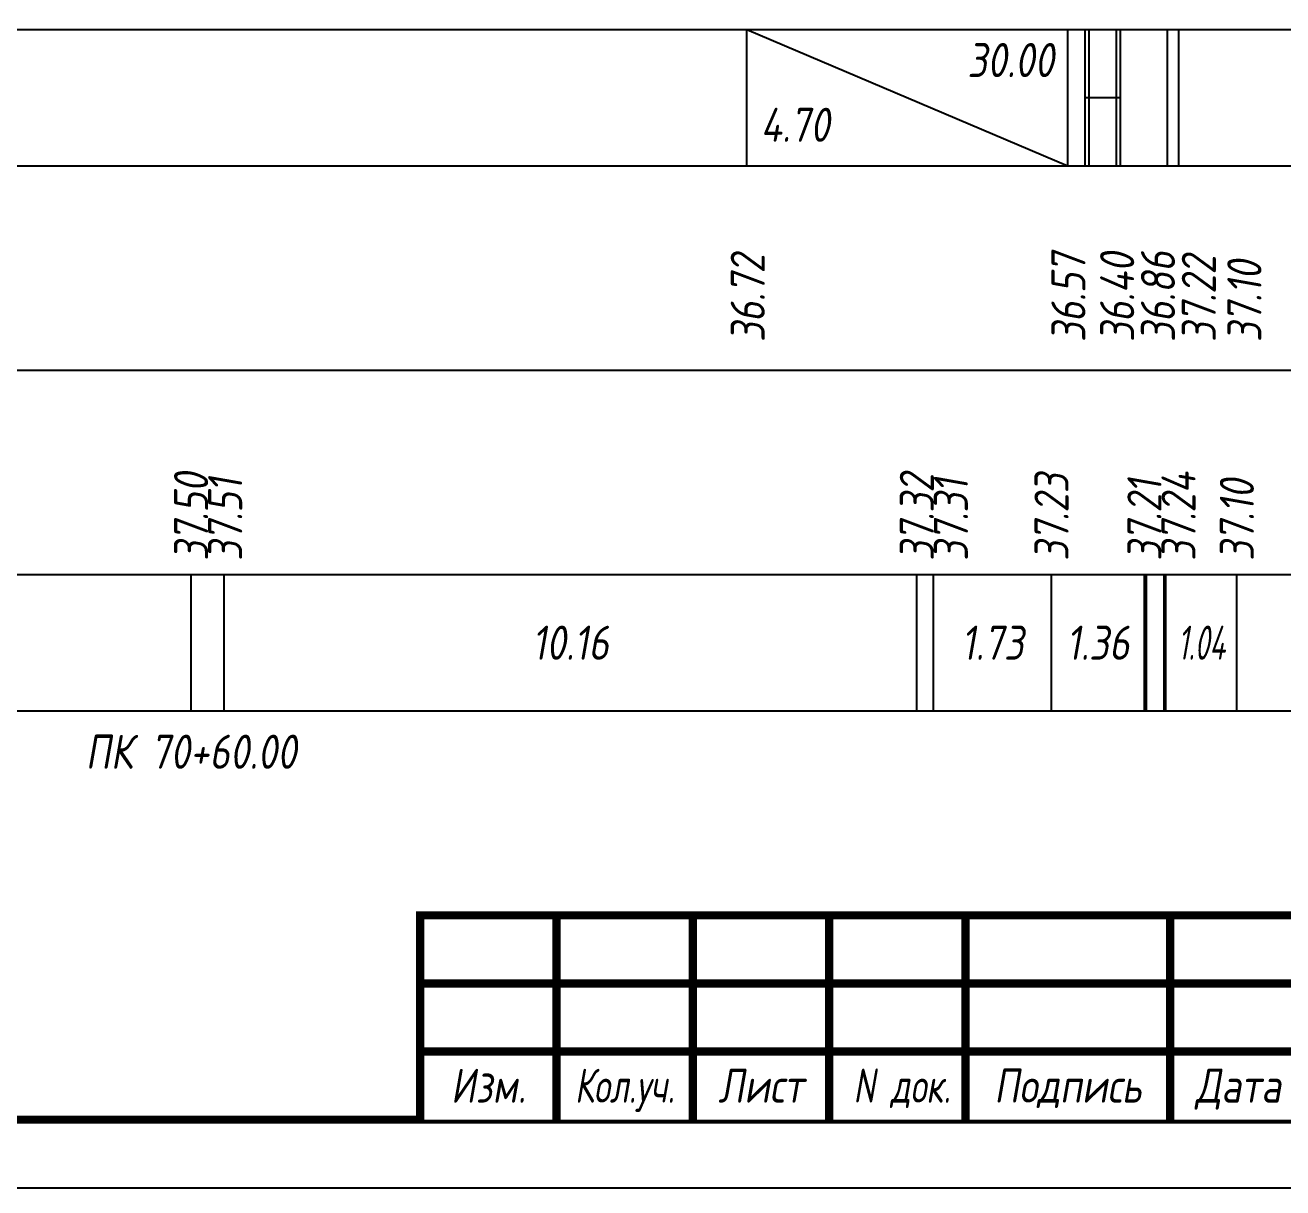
# Model space of a CAD drawing. Extents: x -717 to 1451, y -133302 to 233.
# Drawn here: x 171 to 263.2, y -111505.4 to -111420.1 of the extents above; entities that cross this region are included whole.
import ezdxf
from ezdxf.enums import TextEntityAlignment as Align

# ---------------------------------------------------------------- set-up
doc = ezdxf.new("R2010")
doc.units = 0
for name, color, linetype in [('Зарамочное оформление', 7, 'Continuous'), ('Код_510', 7, 'Continuous'), ('Код_516', 1, 'Continuous'), ('Подписи поперечников', 7, 'Continuous'), ('Таблица', 7, 'Continuous')]:
    doc.layers.add(name, color=color, linetype=linetype)
doc.styles.add('М', font='romand.shx', dxfattribs={"width": 0.8, "oblique": 10, "height": 2.5})

# ---------------------------------------------------------------- blocks, each defined once
blk = doc.blocks.new('Штамп')
at = {"linetype": 'Continuous'}
blk.add_wipeout([(199.946, -411.25), (384.946, -411.25), (384.946, -426.25), (199.946, -426.25)], dxfattribs=at).dxf.layer = 'Зарамочное оформление'
at = {"layer": 'Зарамочное оформление', "linetype": 'Continuous', "lineweight": -3, "const_width": 0.6, "flags": 128}
for points in [[(199.946, -426.25), (199.946, -411.25), (384.946, -411.25)], [(209.946, -411.25), (209.946, -426.25)], [(219.946, -411.25), (219.946, -426.25)], [(229.946, -411.25), (229.946, -426.25)], [(239.946, -411.25), (239.946, -426.25)], [(254.946, -411.25), (254.946, -426.25)], [(199.946, -416.25), (264.946, -416.25)], [(199.946, -421.25), (264.946, -421.25)]]:
    blk.add_lwpolyline(points, dxfattribs=at)
at = {"layer": 'Зарамочное оформление', "linetype": 'Continuous', "style": 'М', "oblique": 10}
for s, width, p in [('Изм.', 0.8, (204.946, -423.75)), ('Кол.уч.', 0.7, (214.946, -423.75)), ('Лист', 0.8, (224.946, -423.75)), ('N док.', 0.7, (235.279, -423.75)), ('Подпись', 0.8, (247.446, -423.75)), ('Дата', 0.8, (259.946, -423.75))]:
    blk.add_text(s, height=2.5, dxfattribs=dict(at, width=width)).set_placement(p, align=Align.MIDDLE_CENTER)
blk = doc.blocks.new('шифр')
blk.add_blockref('Штамп', (0, -111134))

msp = doc.modelspace()

# ---------------------------------------------------------------- linework, layer by layer
at = {"flags": 128}
msp.add_lwpolyline([(-30.054, -111505.421), (389.946, -111505.421), (389.946, -111208.421), (-30.054, -111208.421)], close=True, dxfattribs=at)
at = {"const_width": 0.6, "flags": 128}
msp.add_lwpolyline([(-10.054, -111500.421), (384.946, -111500.421), (384.946, -111213.421), (-10.054, -111213.421)], close=True, dxfattribs=at)
at = {"layer": 'Код_510'}
for p, q in [((183.149, -111470.421), (183.149, -111460.421)), ((185.58, -111470.421), (185.58, -111460.421))]:
    msp.add_line(p, q, dxfattribs=at)

# ---------------------------------------------------------------- texts
at = {"layer": 'Код_510', "style": 'М', "oblique": 10, "width": 0.8}
for s, p in [('37.50', (183.149, -111459.421)), ('37.51', (185.649, -111459.421))]:
    msp.add_text(s, height=2.5, rotation=90, dxfattribs=at).set_placement(p, align=Align.MIDDLE_LEFT)
at = {"layer": 'Подписи поперечников', "style": 'М', "oblique": 10, "width": 0.8}
msp.add_text('ПК 70+60.00', height=2.5, dxfattribs=at).set_placement((183.149, -111475.421), align=Align.BOTTOM_CENTER)

# ---------------------------------------------------------------- next in the draw order: block references
msp.add_blockref('шифр', (0, 59.829))

# ---------------------------------------------------------------- next in the draw order: linework, layer by layer
at = {"layer": 'Код_510'}
for p, q in [((236.372, -111470.421), (236.372, -111460.421)), ((237.598, -111470.421), (237.598, -111460.421)), ((246.25, -111470.421), (246.25, -111460.421)), ((253.065, -111470.421), (253.065, -111460.421)), ((253.208, -111470.421), (253.208, -111460.421)), ((254.506, -111470.421), (254.506, -111460.421)), ((254.641, -111470.421), (254.641, -111460.421)), ((259.842, -111470.421), (259.842, -111460.421))]:
    msp.add_line(p, q, dxfattribs=at)
at = {"layer": 'Код_516'}
for p, q in [((223.917, -111430.421), (223.917, -111420.421)), ((223.917, -111420.421), (247.434, -111430.421)), ((247.434, -111430.421), (247.434, -111420.421)), ((248.707, -111430.421), (248.707, -111420.421)), ((249.01, -111430.421), (249.01, -111420.421)), ((251.01, -111430.421), (251.01, -111420.421)), ((251.313, -111430.421), (251.313, -111420.421)), ((254.76, -111430.421), (254.76, -111420.421)), ((254.76, -111430.421), (254.76, -111420.421)), ((255.593, -111430.421), (255.593, -111420.421)), ((248.707, -111425.421), (249.01, -111425.421)), ((249.01, -111425.421), (251.01, -111425.421)), ((251.01, -111425.421), (251.313, -111425.421))]:
    msp.add_line(p, q, dxfattribs=at)
at = {"layer": 'Таблица'}
for p, q in [((80, -111420.421), (280.647, -111420.421)), ((79.946, -111430.421), (280.593, -111430.421)), ((79.946, -111445.421), (280.593, -111445.421)), ((79.946, -111460.421), (280.593, -111460.421)), ((79.946, -111470.421), (280.593, -111470.421))]:
    msp.add_line(p, q, dxfattribs=at)

# ---------------------------------------------------------------- next in the draw order: texts
at = {"layer": 'Код_510', "style": 'М', "oblique": 10, "width": 0.8}
for s, p in [('37.32', (236.372, -111459.421)), ('37.31', (238.872, -111459.421)), ('37.23', (246.25, -111459.421)), ('37.21', (253.065, -111459.421)), ('37.24', (255.565, -111459.421)), ('37.10', (259.842, -111459.421))]:
    msp.add_text(s, height=2.5, rotation=90, dxfattribs=at).set_placement(p, align=Align.MIDDLE_LEFT)
at = {"layer": 'Код_510', "style": 'М', "oblique": 10}
for s, width, p in [('10.16', 0.8, (210.976, -111465.421)), ('1.73', 0.8, (241.924, -111465.421)), ('1.36', 0.8, (249.657, -111465.421)), ('1.04', 0.6, (257.242, -111465.421))]:
    msp.add_text(s, height=2.5, dxfattribs=dict(at, width=width)).set_placement(p, align=Align.MIDDLE_CENTER)
at = {"layer": 'Код_516', "style": 'М', "oblique": 10, "width": 0.8}
msp.add_text('30.00', height=2.5, dxfattribs=at).set_placement((246.434, -111421.421), align=Align.TOP_RIGHT)
msp.add_text('4.70', height=2.5, dxfattribs=at).set_placement((224.917, -111429.421), align=Align.BOTTOM_LEFT)
for s, p in [('36.72', (223.972, -111443.371)), ('36.57', (247.489, -111443.371)), ('36.40', (251.064, -111443.371)), ('36.86', (254.058, -111443.371)), ('37.22', (257.052, -111443.371)), ('37.10', (260.393, -111443.371))]:
    msp.add_text(s, height=2.5, rotation=90, dxfattribs=at).set_placement(p, align=Align.MIDDLE_LEFT)

doc.saveas('drawing.dxf')
